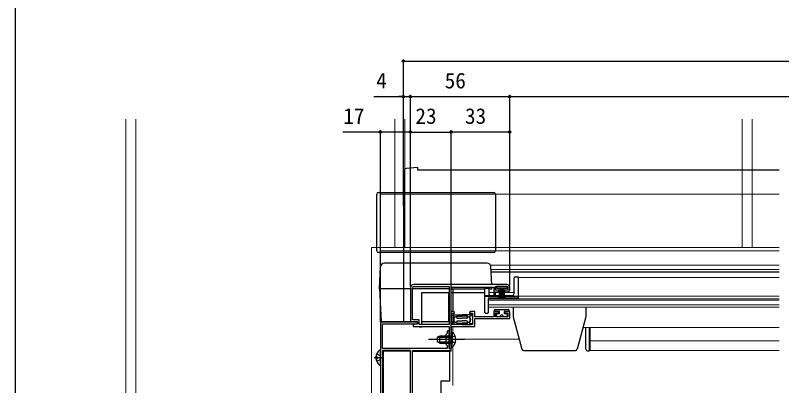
# Model space of a CAD drawing. Units: millimetres, scale not verified. Extents: x -525 to 525, y -783 to 779.
# Drawn here: x -525 to -92.5, y -412.7 to -203.9 of the extents above; entities that cross this region are included whole.
import ezdxf
from ezdxf.enums import TextEntityAlignment as Align

# ---------------------------------------------------------------- set-up
doc = ezdxf.new("R2010")
doc.units = ezdxf.units.MM
doc.header["$LTSCALE"] = 4
for name, color, linetype in [('0-2_YKK_11', 7, 'Continuous'), ('0-5_YKK_13', 4, 'Continuous'), ('0-7_YKK_D', 6, 'Continuous'), ('0-8_YKK_ZWAK', 7, 'Continuous')]:
    doc.layers.add(name, color=color, linetype=linetype)
doc.layers.add('0-4_YKK_12', color=2, linetype='Continuous', lineweight=18)
doc.styles.add('ＭＳ ゴシック', font='')
doc.styles.get('ＭＳ ゴシック').set_extended_font_data('MS Gothic')

msp = doc.modelspace()

# ---------------------------------------------------------------- linework, layer by layer
at = {"layer": '0-2_YKK_11'}
for p, q in [((-247.5, -355.697), (-300, -355.697)), ((-300, -356.797), (-280.1, -356.797)), ((-246, -358.797), (-246, -357.197))]:
    msp.add_line(p, q, dxfattribs=at)
for points in [[(-302, -357.697), (-302, -376.697), (-298, -376.697), (-298, -377.897), (-300.5, -378.397), (-300.5, -379.397), (-280.1, -379.397), (-280.1, -391.697), (-278.9, -391.697), (-278.9, -387.155), (-279.02, -386.972), (-279.02, -386.422), (-278.9, -386.239), (-278.9, -379.397), (-265.7, -379.397), (-265.7, -374.897), (-246, -374.897), (-246, -370.797), (-248.9, -370.797), (-248.9, -371.697), (-247, -371.697), (-247, -373.797), (-254, -373.797), (-254, -371.697), (-252.1, -371.697), (-252.1, -370.797), (-255, -370.797), (-255, -373.797), (-265.7, -373.797), (-265.7, -370.797), (-267.923, -370.797), (-268.74, -371.369), (-268.605, -371.797), (-266.9, -371.797), (-266.9, -378.197), (-278.9, -378.197), (-278.9, -371.797), (-277.195, -371.797), (-277.06, -371.369), (-277.877, -370.797)], [(-280.1, -356.797), (-280.1, -378.297), (-297, -378.297), (-297, -375.597), (-300.9, -375.597), (-300.9, -357.697)], [(-277.877, -370.797), (-279, -370.797), (-279, -358.097)], [(-278, -357.097), (-255, -357.097), (-255, -361.497), (-254.7, -361.797)], [(-254, -361.097), (-254, -359.797), (-252.1, -359.797), (-252.1, -358.897), (-254, -358.897), (-254, -356.797), (-247, -356.797), (-247, -358.897), (-248.9, -358.897), (-248.9, -359.797), (-247, -359.797)], [(-319, -377.697), (-319, -482.697), (-339, -482.697), (-339, -484.697), (-338.3, -484.697), (-338.3, -483.897), (-326.7, -483.897), (-326.7, -484.697), (-326.3, -484.697), (-326, -484.397), (-325.7, -484.097), (-319.3, -484.097), (-319, -484.397), (-318.7, -484.697), (-317.8, -484.697), (-317.8, -480.697), (-298.9, -480.697)], [(-281.3, -382.297), (-281.3, -383.297), (-282.1, -384.097), (-282.1, -389.297), (-281.3, -390.097), (-281.3, -391.697), (-317.8, -391.697), (-317.8, -377.897), (-298, -377.897), (-298, -376.697), (-318, -376.697)], [(-298.9, -472.697), (-300.9, -472.697), (-300.9, -392.897), (-279, -392.897), (-279, -391.697), (-280.1, -391.697), (-280.1, -387.155), (-280.22, -386.972), (-280.22, -386.422), (-280.1, -386.239), (-280.1, -382.297)]]:
    msp.add_lwpolyline(points, dxfattribs=at)
msp.add_lwpolyline([(-302, -479.497), (-302, -392.897), (-317.8, -392.897), (-317.8, -479.497)], close=True, dxfattribs=at)
for centre, radius, start, end in [((-300, -357.697), 2, 90.00001, 179.99999), ((-300, -357.697), 0.9, 90.00001, 179.99999), ((-278, -358.097), 1, 90.00001, 179.99999), ((-247.5, -357.197), 1.5, 0.00001, 89.99999), ((-247, -358.797), 1, 270.00001, 359.99999), ((-254.7, -361.097), 0.7, 270.00001, 359.99999), ((-318, -377.697), 1, 90.00001, 179.99999), ((-280.7, -382.297), 0.6, 359.99999, 180.00001)]:
    msp.add_arc(centre, radius, start, end, dxfattribs=at)
at = {"layer": '0-4_YKK_12'}
for p, q in [((-456.9, -444.7), (-456.9, -262.449)), ((-310.9, -262.449), (-310.9, -304.199)), ((-305.2, -304.199), (-305.2, -262.449)), ((-114.8, -304.199), (-114.8, -262.449)), ((-109.1, -262.449), (-109.1, -304.199)), ((-319, -336.699), (-319, -304.699)), ((-254, -304.699), (-319, -304.699)), ((-310.9, -304.199), (-310.9, -334.699)), ((-305.2, -334.699), (-305.2, -304.199)), ((-94, -304.699), (-254, -304.699)), ((-114.8, -334.699), (-114.8, -304.199)), ((-109.1, -304.199), (-109.1, -334.699)), ((-324, -334.697), (-321, -334.697)), ((-324, -444.7), (-324, -334.697)), ((-94, -334.699), (-321, -334.699)), ((-254, -336.699), (-319, -336.699)), ((-94, -336.699), (-254, -336.699)), ((-256.92, -344.697), (-94, -344.697)), ((-256.571, -347.197), (-94, -347.197)), ((-241.001, -351.697), (-241.001, -363.497)), ((-241.001, -351.697), (-94, -351.697)), ((-255, -360.197), (-257.501, -360.197)), ((-243.501, -360.197), (-254, -360.197)), ((-241.001, -362.297), (-94, -362.297)), ((-258, -363.497), (-258, -368.396)), ((-241.001, -363.497), (-258, -363.497)), ((-94, -363.797), (-258, -363.797)), ((-258, -364.481), (-94, -364.481)), ((-94, -367.152), (-258, -367.152)), ((-94, -368.397), (-258, -368.397)), ((-278, -377.597), (-278, -376.697)), ((-278, -382.807), (-278, -379.397)), ((-204.608, -379.897), (-94, -379.897)), ((-200.5, -379.897), (-200.5, -392.797)), ((-276.404, -386.486), (-240.627, -386.486)), ((-94, -387.397), (-200.5, -387.397)), ((-302, -393.2), (-317.3, -393.2)), ((-317.3, -393.2), (-317.3, -479.497)), ((-278, -412.697), (-278, -390.59)), ((-94, -392.797), (-200.5, -392.797))]:
    msp.add_line(p, q, dxfattribs=at)
for points in [[(-462.6, -262.449), (-462.6, -444.7), (-482.523, -444.7)], [(-279, -392.597), (-279, -393.2), (-279.9, -393.2)]]:
    msp.add_lwpolyline(points, dxfattribs=at)
at = {"layer": '0-5_YKK_13'}
for p, q in [((-298, -289.697), (-304.174, -290.237)), ((-298, -289.697), (-298, -290.997)), ((-306, -292.229), (-306, -375.697)), ((-298, -290.997), (-94, -290.997)), ((-321, -336.699), (-321, -304.699)), ((-320, -303.699), (-255, -303.699)), ((-254, -304.699), (-254, -336.699)), ((-255, -337.699), (-320, -337.699)), ((-319.475, -358.097), (-318.819, -345.592)), ((-278.3, -343.697), (-316.822, -343.697)), ((-258.653, -343.697), (-278.3, -343.697)), ((-256.126, -355.697), (-256.655, -345.592)), ((-256.498, -348.597), (-94, -348.597)), ((-243.501, -360.797), (-243.501, -351.897)), ((-243.001, -351.397), (-241.001, -351.397)), ((-241.001, -363.197), (-241.001, -351.397)), ((-319.475, -358.097), (-318.5, -376.697)), ((-302, -358.097), (-319.475, -358.097)), ((-280.1, -358.097), (-300.9, -358.097)), ((-279, -358.097), (-260.001, -358.097)), ((-278, -358.097), (-278, -370.798)), ((-260.001, -371.497), (-260.001, -357.997)), ((-259.701, -357.697), (-257.801, -357.697)), ((-257.501, -361.297), (-257.501, -357.997)), ((-257.501, -358.097), (-256, -358.097)), ((-256, -358.097), (-256.052, -357.097)), ((-251.499, -357.697), (-252.336, -363.797)), ((-251.897, -363.797), (-251.299, -357.697)), ((-251.099, -357.697), (-251.517, -363.797)), ((-251.198, -363.797), (-250.899, -357.697)), ((-250.699, -357.697), (-250.938, -363.797)), ((-250.499, -357.697), (-250.499, -363.797)), ((-250.299, -357.697), (-250.059, -363.797)), ((-249.8, -363.797), (-250.099, -357.697)), ((-249.899, -357.697), (-249.48, -363.797)), ((-249.101, -363.797), (-249.699, -357.697)), ((-249.499, -357.697), (-248.661, -363.797)), ((-295.497, -378.297), (-295.497, -360.197)), ((-295.497, -360.197), (-280.1, -360.197)), ((-280.5, -360.197), (-280.5, -376.697)), ((-279, -360.197), (-260.001, -360.197)), ((-260.001, -361.797), (-244.501, -361.797)), ((-260.001, -362.197), (-241.001, -362.197)), ((-257.701, -363.197), (-241.001, -363.197)), ((-258.001, -371.497), (-258.001, -363.497)), ((-278, -371.797), (-278, -372.707)), ((-259.701, -371.797), (-258.301, -371.797)), ((-254.699, -370.297), (-254.699, -370.797)), ((-254.199, -369.797), (-246.799, -369.797)), ((-246.299, -370.797), (-246.299, -370.297)), ((-244, -368.397), (-244, -373.897)), ((-203, -368.397), (-203, -373.897)), ((-277.4, -373.447), (-278.4, -373.197)), ((-278, -373.297), (-278, -376.697)), ((-277.9, -372.697), (-272.9, -372.697)), ((-277.4, -374.162), (-277.4, -373.447)), ((-275.9, -373.447), (-272.9, -373.447)), ((-275.9, -374.197), (-275.9, -373.447)), ((-275.4, -374.697), (-272.9, -374.697)), ((-275.4, -376.197), (-272.9, -376.197)), ((-267.9, -372.697), (-272.9, -372.697)), ((-269.9, -373.447), (-272.9, -373.447)), ((-270.4, -374.697), (-272.9, -374.697)), ((-270.4, -376.197), (-272.9, -376.197)), ((-269.9, -374.197), (-269.9, -373.447)), ((-268.4, -373.447), (-267.4, -373.197)), ((-268.4, -374.162), (-268.4, -373.447)), ((-253.499, -373.297), (-253.499, -372.597)), ((-251.499, -373.797), (-252.999, -373.797)), ((-247.999, -373.797), (-249.499, -373.797)), ((-247.499, -372.597), (-247.499, -373.297)), ((-244, -373.897), (-239.108, -392.156)), ((-203, -373.897), (-207.892, -392.156)), ((-318.5, -376.697), (-298.296, -376.697)), ((-305, -376.697), (-302, -376.697)), ((-302, -376.697), (-302, -376.397)), ((-296.998, -379.397), (-296.997, -379.697)), ((-295.497, -379.697), (-296.997, -379.697)), ((-280.1, -376.697), (-295.497, -376.697)), ((-295.497, -379.697), (-295.497, -379.397)), ((-278.9, -376.697), (-278, -376.697)), ((-277.4, -377.447), (-278.4, -377.697)), ((-272.9, -378.197), (-277.9, -378.197)), ((-277.4, -377.447), (-277.4, -376.731)), ((-275.9, -377.447), (-275.9, -376.697)), ((-275.9, -377.447), (-272.9, -377.447)), ((-269.9, -377.447), (-272.9, -377.447)), ((-272.9, -378.197), (-267.9, -378.197)), ((-269.9, -377.447), (-269.9, -376.697)), ((-268.4, -377.447), (-268.4, -376.731)), ((-268.4, -377.447), (-267.4, -377.697)), ((-203, -392.097), (-203, -379.897)), ((-201, -393.097), (-201, -379.897)), ((-285.5, -384.697), (-286.9, -385.397)), ((-285.5, -388.697), (-285.5, -384.697)), ((-278.9, -382.447), (-278.9, -388.697)), ((-278.9, -382.447), (-278.391, -382.447)), ((-278.391, -382.447), (-278.391, -388.697)), ((-278.391, -390.947), (-278.391, -384.697)), ((-271.4, -386.697), (-291.9, -386.697)), ((-286.9, -385.397), (-286.9, -387.997)), ((-285.5, -388.697), (-286.9, -387.997)), ((-286.809, -385.351), (-278.9, -385.351)), ((-286.809, -388.043), (-278.9, -388.043)), ((-285.5, -388.697), (-278.9, -388.697)), ((-319, -400.872), (-319, -392.921)), ((-300.9, -393.197), (-279.9, -393.197)), ((-300.9, -468.197), (-300.9, -393.197)), ((-279.9, -393.197), (-279.9, -410.198)), ((-278.9, -390.947), (-278.391, -390.947)), ((-238.142, -392.897), (-208.858, -392.897)), ((-202, -393.097), (-201, -393.097)), ((-322.5, -396.897), (-317.957, -396.897)), ((-321.483, -396.472), (-320.6, -396.472)), ((-321.077, -394.822), (-319.212, -395.752)), ((-319.212, -395.752), (-319, -396.15)), ((-284.9, -410.198), (-284.9, -465.197)), ((-279.9, -410.198), (-284.9, -410.198))]:
    msp.add_line(p, q, dxfattribs=at)
msp.add_lwpolyline([(-253.499, -356.797), (-253.499, -357.697), (-247.499, -357.697), (-247.499, -356.797)], close=True, dxfattribs=at)
for points in [[(-252.999, -372.097), (-251.799, -372.097), (-251.799, -370.797), (-254.699, -370.797)], [(-246.299, -370.797), (-249.199, -370.797), (-249.199, -372.097), (-247.999, -372.097)], [(-278.9, -390.947), (-278.9, -384.697), (-285.5, -384.697)], [(-276.804, -384.622), (-278.711, -385.552), (-279.32, -386.697)], [(-276.804, -388.772), (-278.711, -387.842), (-279.32, -386.697)], [(-321.483, -397.322), (-320.6, -397.322), (-320.6, -396.472)], [(-321.077, -398.972), (-319.212, -398.042), (-319, -397.644)]]:
    msp.add_lwpolyline(points, dxfattribs=at)
for centre, radius, start, end in [((-304, -292.229), 2, 95, 180), ((-320, -304.699), 1, 90, 180), ((-255, -304.699), 1, 0, 90), ((-320, -336.699), 1, 180, 270), ((-255, -336.699), 1, 270, 0), ((-316.822, -345.697), 2, 90, 177), ((-258.653, -345.697), 2, 3, 90), ((-243.001, -351.897), 0.5, 90, 180), ((-259.701, -357.997), 0.3, 90, 180), ((-257.801, -357.997), 0.3, 0, 90), ((-257.701, -363.497), 0.3, 90, 180), ((-257.001, -361.297), 0.5, 180, 270), ((-244.501, -360.797), 1, 270, 0), ((-259.701, -371.497), 0.3, 180, 270), ((-258.301, -371.497), 0.3, 270, 0), ((-254.199, -370.297), 0.5, 90, 179.99974), ((-246.799, -370.297), 0.5, 359.99974, 90), ((-305, -375.697), 1, 180, 270), ((-277.9, -373.197), 0.5, 89.99974, 180), ((-276, -375.447), 1.9, 137.46284, 222.53664), ((-276, -375.447), 1.55, 86.30067, 273.69881), ((-275.4, -374.197), 0.5, 180, 269.99974), ((-275.4, -376.697), 0.5, 89.99974, 180), ((-270.4, -374.197), 0.5, 269.99974, 0), ((-270.4, -376.697), 0.5, 0, 89.99974), ((-269.8, -375.447), 1.55, 266.30067, 93.69881), ((-269.8, -375.447), 1.9, 317.46284, 42.53664), ((-267.9, -373.197), 0.5, 0, 89.99974), ((-252.999, -372.597), 0.5, 90, 179.99974), ((-252.999, -373.297), 0.5, 179.99974, 270), ((-250.499, -373.797), 1, 359.99974, 179.99974), ((-247.999, -372.597), 0.5, 359.99974, 90), ((-247.999, -373.297), 0.5, 270, 359.99974), ((-277.9, -377.697), 0.5, 180, 269.99974), ((-267.9, -377.697), 0.5, 269.99974, 0), ((-281.931, -386.697), 5.531, 309.79413, 50.20587), ((-316.2, -396.897), 5.3, 127.71409, 175.40059), ((-319.274, -392.921), 0.274, 0, 127.71409), ((-238.142, -391.897), 1, 195, 270), ((-208.858, -391.897), 1, 270, 345), ((-202, -392.097), 1, 180, 270), ((-316.2, -396.897), 5.3, 184.59941, 232.28591), ((-319.274, -400.872), 0.274, 232.28591, 0)]:
    msp.add_arc(centre, radius, start, end, dxfattribs=at)
at = {"layer": '0-7_YKK_D'}
for p, q in [((-306, -311.229), (-306, -228.697)), ((-306, -229.697), (311, -229.697)), ((-306, -249.697), (-308.55, -249.697)), ((-306, -311.229), (-306, -248.697)), ((-306, -249.697), (-302, -249.697)), ((-302, -356.697), (-302, -248.697)), ((-302, -356.697), (-302, -248.697)), ((-302, -249.697), (-299.45, -249.697)), ((-302, -249.697), (-246, -249.697)), ((-246, -356.197), (-246, -248.697)), ((-246, -356.197), (-246, -248.697)), ((-246, -249.697), (251, -249.697)), ((-319, -376.697), (-319, -268.697)), ((-302, -356.697), (-302, -268.697)), ((-302, -356.697), (-302, -268.697)), ((-302, -269.697), (-279, -269.697)), ((-279, -390.997), (-279, -268.697)), ((-279, -390.997), (-279, -268.697)), ((-246, -269.697), (-279, -269.697)), ((-246, -356.197), (-246, -268.697))]:
    msp.add_line(p, q, dxfattribs=at)
for points in [[(-322.696, -249.697), (-306, -249.697), (-302, -249.697)], [(-302, -269.697), (-319, -269.697), (-340.073, -269.697)]]:
    msp.add_lwpolyline(points, dxfattribs=at)
for centre in [(-306, -229.697), (-306, -249.697), (-302, -249.697), (-302, -249.697), (-246, -249.697), (-246, -249.697), (-319, -269.697), (-302, -269.697), (-302, -269.697), (-279, -269.697), (-279, -269.697), (-246, -269.697)]:
    msp.add_circle(centre, 0.637, dxfattribs=at)
at = {"layer": '0-8_YKK_ZWAK'}
msp.add_line((-525, 747.3), (-525, -782.7), dxfattribs=at)

# ---------------------------------------------------------------- texts
at = {"layer": '0-7_YKK_D', "style": 'ＭＳ ゴシック'}
for s, p in [('4', (-321.309, -247.697)), ('56', (-282.693, -247.697)), ('17', (-339.914, -267.697)), ('23', (-299.211, -267.697)), ('33', (-271.227, -267.697))]:
    msp.add_text(s, height=8.798, dxfattribs=at).set_placement(p, align=Align.BOTTOM_LEFT)

doc.saveas('drawing.dxf')
